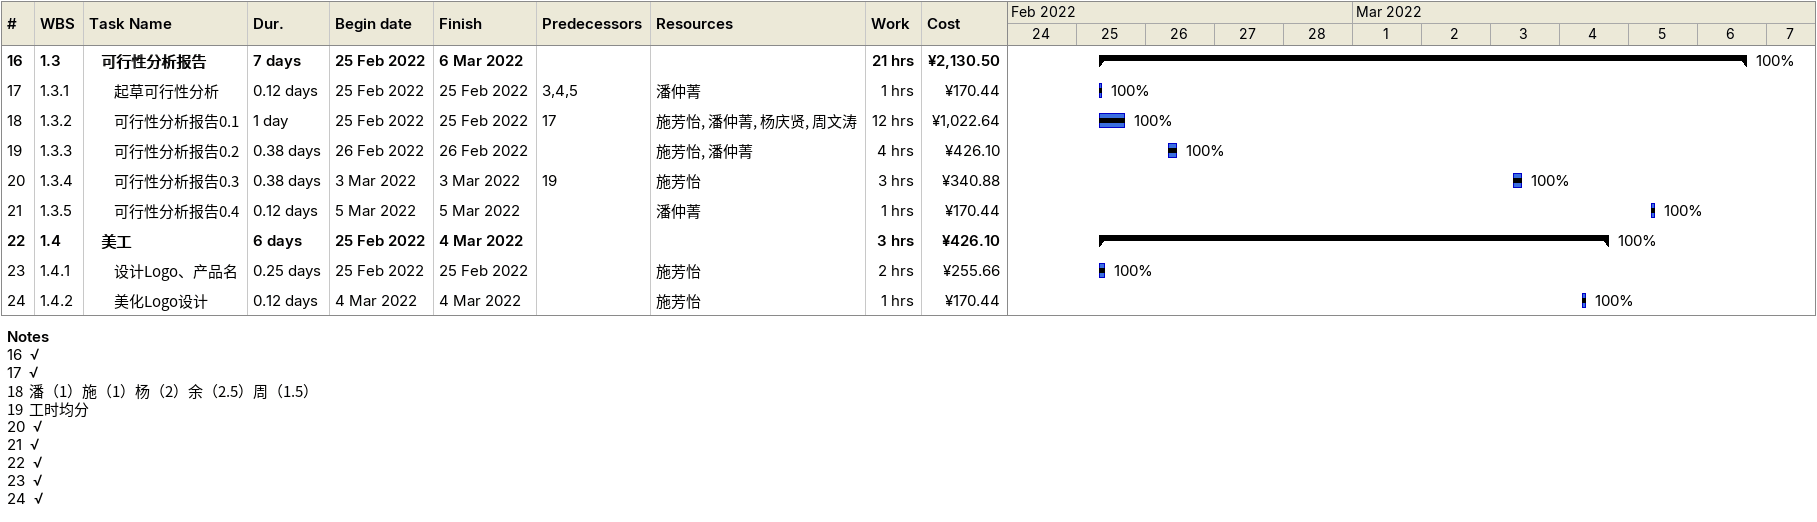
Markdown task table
| ID | WBS | Task | Duration | Start | Finish | Predecessors | Resources | % complete | Work (h) | Cost (¥) |
|---|---|---|---|---|---|---|---|---|---|---|
| 16 | 1.3 | **可行性分析报告** | 7d | 2022-02-25 | 2022-03-06 |  |  | 100 | 21 | 2130.50 |
| 17 | 1.3.1 | 起草可行性分析 | 0.12d | 2022-02-25 | 2022-02-25 | 3, 4, 5 | 潘仲菁 | 100 | 1 | 170.44 |
| 18 | 1.3.2 | 可行性分析报告0.1 | 1d | 2022-02-25 | 2022-02-25 | 17 | 施芳怡, 潘仲菁, 杨庆贤, 周文涛 | 100 | 12 | 1022.64 |
| 19 | 1.3.3 | 可行性分析报告0.2 | 0.38d | 2022-02-26 | 2022-02-26 |  | 施芳怡, 潘仲菁 | 100 | 4 | 426.10 |
| 20 | 1.3.4 | 可行性分析报告0.3 | 0.38d | 2022-03-03 | 2022-03-03 | 19 | 施芳怡 | 100 | 3 | 340.88 |
| 21 | 1.3.5 | 可行性分析报告0.4 | 0.12d | 2022-03-05 | 2022-03-05 |  | 潘仲菁 | 100 | 1 | 170.44 |
| 22 | 1.4 | **美工** | 6d | 2022-02-25 | 2022-03-04 |  |  | 100 | 3 | 426.10 |
| 23 | 1.4.1 | 设计Logo、产品名 | 0.25d | 2022-02-25 | 2022-02-25 |  | 施芳怡 | 100 | 2 | 255.66 |
| 24 | 1.4.2 | 美化Logo设计 | 0.12d | 2022-03-04 | 2022-03-04 |  | 施芳怡 | 100 | 1 | 170.44 |

Notes
- 16: √
- 17: √
- 18: 潘（1）施（1）杨（2）余（2.5）周（1.5）
- 19: 工时均分
- 20: √
- 21: √
- 22: √
- 23: √
- 24: √
